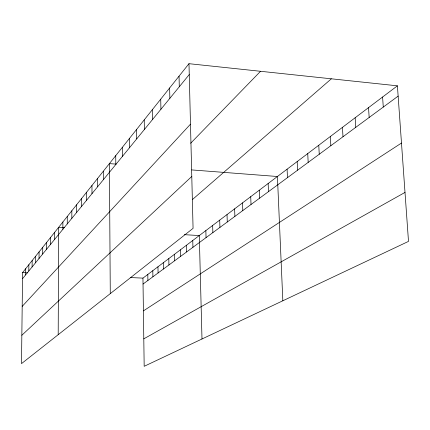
<?xml version="1.0" encoding="UTF-8"?>
<svg xmlns="http://www.w3.org/2000/svg" width="430" height="430" viewBox="0 0 430 430"><rect width="100%" height="100%" fill="white"/><g stroke="black" fill="none" stroke-linecap="round" stroke-linejoin="round"><path stroke-width="0.64" d="M76.572 212.522L76.572 204.814M67.263 223.923L67.279 216.483M71.826 218.332L71.837 210.759M58.195 334.696L58.657 227.309L64.661 227.658M62.866 229.303L62.887 221.993M50.364 244.605L50.407 237.666M54.422 239.644L54.459 232.582M42.678 254.017L42.731 247.304M46.451 249.395L46.499 242.574M35.507 262.8L35.566 256.296M39.028 258.484L39.087 251.878M25.612 274.91L25.682 268.707M28.805 271.007L28.869 264.708M32.099 266.971L32.164 260.569M188.985 63.688L22.596 272.582L21.5 363.629L193.07 228.351L188.985 63.688L397.406 85.823L408.5 241.391L144.174 366.312L142.953 278.124L397.406 85.823M22.521 278.694L189.254 74.567M22.188 306.386L190.485 124.173M190.63 143.254L260.542 71.289M21.839 335.26L191.785 176.445M192.543 199.455L331.347 78.808M143.04 284.047L398.142 96.121M143.41 310.879L401.486 143.045M143.792 338.845L405.006 192.42M22.596 272.582L27.783 272.824M130.736 277.565L142.953 278.124M184.341 234.673L199.289 235.549L201.993 338.985M116.041 164.12L109.397 163.61L110.279 293.631M191.737 169.925L277.42 176.504L282.838 300.78M382.592 97.019L383.275 107.075M368.531 107.65L369.166 117.471M355.164 117.75L355.755 127.35M342.447 127.361L342.995 136.751M330.331 136.52L330.842 145.7M318.77 145.254L319.248 154.241M307.735 153.596L308.176 162.395M297.184 161.567L297.598 170.189M287.089 169.2L287.476 177.649M268.153 183.508L268.492 191.635M259.263 190.227L259.575 198.198M250.722 196.682L251.018 204.503M242.515 202.885L242.789 210.566M234.624 208.846L234.882 216.392M227.029 214.591L227.266 221.998M219.708 220.117L219.934 227.4M212.656 225.449L212.866 232.608M205.857 230.587L206.051 237.629M192.764 240.483L192.93 247.293M186.459 245.245L186.615 251.948M179.047 76.169L179.283 86.774M180.374 249.846L180.519 256.436M174.489 254.291L174.623 260.779M169.64 87.973L169.85 98.325M168.802 258.591L168.925 264.977M160.729 99.163L160.917 109.263M163.298 262.751L163.411 269.04M157.966 266.777L158.073 272.969M152.274 109.779L152.435 119.647M152.806 270.68L152.903 276.78M147.807 274.458L147.893 280.473M144.238 119.868L144.378 129.511M136.595 129.468L136.713 138.895M129.312 138.611L129.414 147.834M122.367 147.329L122.453 156.353M115.734 155.655L115.804 164.491M103.334 171.221L103.377 179.702M97.529 178.509L97.562 186.824M91.961 185.497L91.988 193.65M86.623 192.199L86.64 200.197M81.501 198.633L81.506 206.486"/></g></svg>
